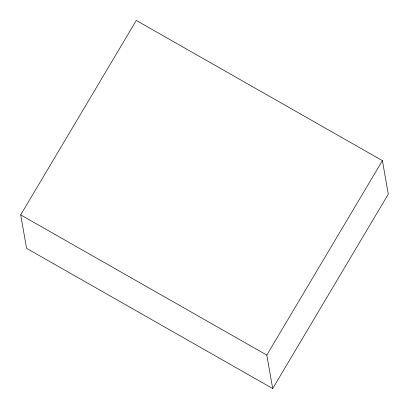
<?xml version="1.0" encoding="UTF-8"?>
<svg xmlns="http://www.w3.org/2000/svg" width="409" height="409" viewBox="0 0 409 409"><rect width="100%" height="100%" fill="white"/><g stroke="black" fill="none" stroke-linecap="round" stroke-linejoin="round"><path stroke-width="0.61" d="M20.69 214.889L136.299 20.45L382.405 160.645L388.31 194.111L272.701 388.55L26.595 248.355L20.69 214.889L266.801 355.078L272.701 388.55M266.801 355.078L382.405 160.645"/></g></svg>
